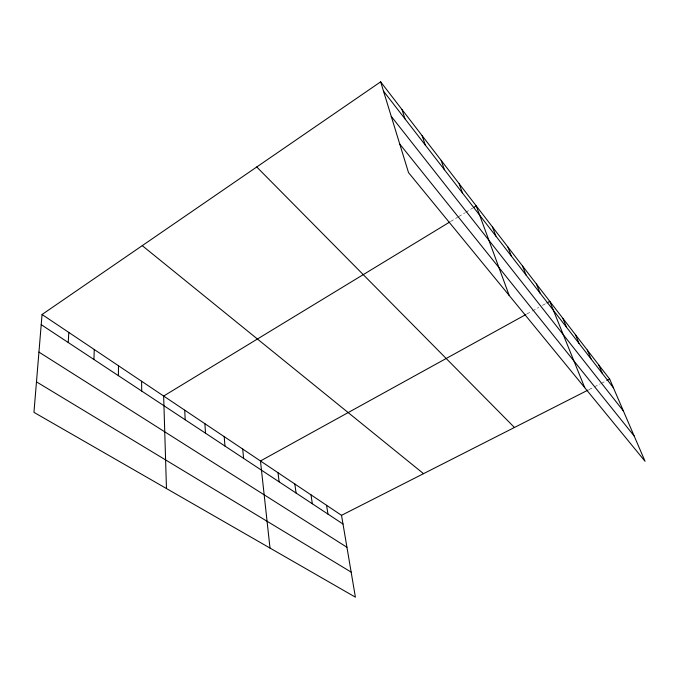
<?xml version="1.0" encoding="UTF-8"?>
<svg xmlns="http://www.w3.org/2000/svg" width="679" height="679" viewBox="0 0 679 679"><rect width="100%" height="100%" fill="white"/><g stroke="black" fill="none" stroke-linecap="round" stroke-linejoin="round"><path stroke-width="0.51" stroke-dasharray="3.4 2.55" d="M450.516 221.566L457.612 217.246M458.503 216.703L464.708 212.926M465.599 212.391L472.694 208.071M526.734 314.063L531.343 311.525M532.268 311.016L538.719 307.46M542.402 305.423L546.094 303.386M588.948 389.627L600.253 383.881M601.195 383.406L605.906 381.012"/><path stroke-width="1.02" d="M118.392 375.648L118.486 365.752M93.931 359.497L94.254 349.498M68.24 342.522L68.808 332.438M42.056 314.496L33.95 412.357L355.397 597.164L341.529 515.327L42.056 314.496L380.647 81.836L609.674 379.094L645.05 461.287L408.512 172.593L380.647 81.836M449.625 222.101L163.656 396.044L166.465 488.549M473.586 207.528L476.242 205.907L509.208 295.492M525.809 314.572L260.464 460.965L270.004 548.072M547.011 302.876L549.778 301.357L584.729 387.667M341.529 515.327L588.006 390.102M606.848 380.537L609.674 379.094M36.479 381.861L351.153 572.108M38.941 352.095L346.935 547.266M41.215 324.672L342.997 524.027M142.259 245.645L423.526 473.67M256.738 166.975L514.444 427.481M399.727 143.999L634.161 435.994M391.248 116.355L623.415 411.024M383.508 91.13L613.417 387.777M598.742 364.903L602.468 373.662M587.31 350.067L591.036 358.902M575.368 334.569L579.077 343.481M562.874 318.349L566.558 327.329M536.461 284.068L540.094 293.175M522.499 265.947L526.098 275.114M507.85 246.927L511.389 256.144M492.445 226.939L495.933 236.199M459.174 183.754L462.518 193.082M441.163 160.38L444.414 169.716M422.134 135.681L425.275 145.017M401.993 109.54L405.007 118.867M326.565 505.295L327.965 514.096M311.024 494.872L312.332 503.776M294.847 484.025L296.069 493.03M278.008 472.728L279.128 481.835M242.709 449.057L243.6 458.367M224.206 436.648L224.97 446.061M204.897 423.704L205.516 433.21M184.73 410.175L185.197 419.783M141.597 381.25L141.699 391.053"/></g></svg>
